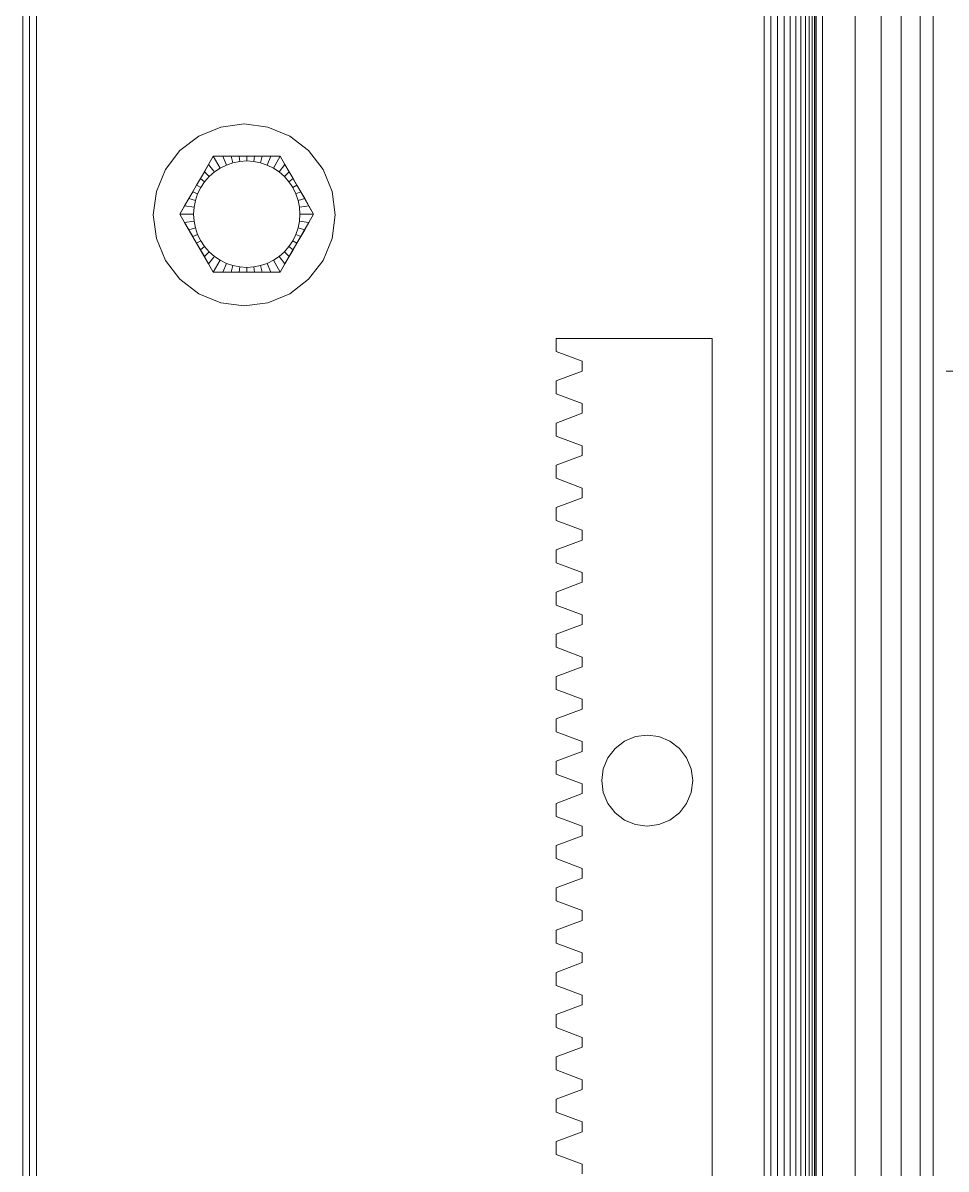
# Model space of a CAD drawing. Header units: inches. Extents: x -827 to 154, y -802 to 207.
# Drawn here: x -121.84 to -117.4, y -136.75 to -131.24 of the extents above; entities that cross this region are included whole.
import ezdxf

# ---------------------------------------------------------------- set-up
doc = ezdxf.new("R2010")
doc.units = ezdxf.units.IN
doc.header["$MEASUREMENT"] = 0
doc.layers.add('Layer0', color=7, linetype='Continuous', lineweight=9)
doc.layers.add('Shop_Sabre_RC-8_CNC_Router_skp', color=8, linetype='Continuous', lineweight=9)

# ---------------------------------------------------------------- blocks, each defined once
blk = doc.blocks.new('Shop_Sabre_RC-8_CNC_Router_skp_147-402886-Level 1')
at = {"layer": 'Layer0'}
for p, q in [((0.2187, 0.8164), (0.3243, 0.8601)), ((0.2187, 0.8164), (0.3243, 0.8601)), ((0.3243, 0.8601), (0.4375, 0.875)), ((0.3243, 0.8601), (0.4375, 0.875)), ((0.4375, 0.875), (0.5507, 0.8601)), ((0.4375, 0.875), (0.5507, 0.8601)), ((0.5507, 0.8601), (0.6562, 0.8164)), ((0.5507, 0.8601), (0.6562, 0.8164)), ((0.1281, 0.7469), (0.2187, 0.8164)), ((0.1281, 0.7469), (0.2187, 0.8164)), ((0.6562, 0.8164), (0.7469, 0.7469)), ((0.6562, 0.8164), (0.7469, 0.7469)), ((0.0586, 0.6562), (0.1281, 0.7469)), ((0.1281, 0.7469), (0.0586, 0.6562)), ((0.7469, 0.7469), (0.8164, 0.6562)), ((0.8164, 0.6562), (0.7469, 0.7469)), ((0.0149, 0.5507), (0.0586, 0.6562)), ((0.0586, 0.6562), (0.0149, 0.5507)), ((0.8164, 0.6562), (0.8601, 0.5507)), ((0.8601, 0.5507), (0.8164, 0.6562)), ((0.0149, 0.5507), (0, 0.4375)), ((0.0149, 0.5507), (0, 0.4375)), ((0.8601, 0.5507), (0.875, 0.4375)), ((0.875, 0.4375), (0.8601, 0.5507)), ((0.0149, 0.3243), (0, 0.4375)), ((0, 0.4375), (0.0149, 0.3243)), ((0.8601, 0.3243), (0.875, 0.4375)), ((0.8601, 0.3243), (0.875, 0.4375)), ((0.0149, 0.3243), (0.0586, 0.2187)), ((0.0149, 0.3243), (0.0586, 0.2187)), ((0.8164, 0.2187), (0.8601, 0.3243)), ((0.8164, 0.2187), (0.8601, 0.3243)), ((0.0586, 0.2187), (0.1281, 0.1281)), ((0.0586, 0.2187), (0.1281, 0.1281)), ((0.7469, 0.1281), (0.8164, 0.2187)), ((0.7469, 0.1281), (0.8164, 0.2187)), ((0.1281, 0.1281), (0.2187, 0.0586)), ((0.2187, 0.0586), (0.1281, 0.1281)), ((0.6562, 0.0586), (0.7469, 0.1281)), ((0.7469, 0.1281), (0.6562, 0.0586)), ((0.2187, 0.0586), (0.3243, 0.0149)), ((0.3243, 0.0149), (0.2187, 0.0586)), ((0.5507, 0.0149), (0.6562, 0.0586)), ((0.6562, 0.0586), (0.5507, 0.0149)), ((0.3243, 0.0149), (0.4375, 0)), ((0.4375, 0), (0.3243, 0.0149)), ((0.4375, 0), (0.5507, 0.0149)), ((0.5507, 0.0149), (0.4375, 0))]:
    blk.add_line(p, q, dxfattribs=at)
blk = doc.blocks.new('Shop_Sabre_RC-8_CNC_Router_skp_146-402885-Level 1')
at = {"layer": 'Layer0'}
for p, q in [((56.0642, -0.4644), (56.1796, -0.2646)), ((56.1796, -0.2646), (56.0642, -0.4644)), ((56.1592, -0.2998), (56.1796, -0.2646)), ((56.1796, -0.2646), (56.1592, -0.2998)), ((56.1796, -0.2646), (56.2023, -0.2252)), ((56.2023, -0.2252), (56.1796, -0.2646)), ((56.2074, -0.3008), (56.1796, -0.2646)), ((56.1796, -0.2646), (56.2074, -0.3008)), ((56.2023, -0.2252), (56.5216, -0.2252)), ((56.5216, -0.2252), (56.2023, -0.2252)), ((56.2478, -0.2252), (56.2023, -0.2252)), ((56.2353, -0.2822), (56.2023, -0.2252)), ((56.2023, -0.2252), (56.2353, -0.2822)), ((56.2023, -0.2252), (56.2478, -0.2252)), ((56.2353, -0.2822), (56.2653, -0.2674)), ((56.2653, -0.2674), (56.2353, -0.2822)), ((56.2885, -0.2252), (56.2478, -0.2252)), ((56.2478, -0.2252), (56.2653, -0.2674)), ((56.2478, -0.2252), (56.2885, -0.2252)), ((56.2653, -0.2674), (56.2478, -0.2252)), ((56.2653, -0.2674), (56.297, -0.2567)), ((56.297, -0.2567), (56.2653, -0.2674)), ((56.3265, -0.2252), (56.2885, -0.2252)), ((56.297, -0.2567), (56.2885, -0.2252)), ((56.2885, -0.2252), (56.297, -0.2567)), ((56.2885, -0.2252), (56.3265, -0.2252)), ((56.297, -0.2567), (56.3298, -0.2501)), ((56.3298, -0.2501), (56.297, -0.2567)), ((56.297, -0.2567), (56.3298, -0.2501)), ((56.297, -0.2567), (56.3298, -0.2501)), ((56.297, -0.2567), (56.3298, -0.2501)), ((56.3298, -0.2501), (56.297, -0.2567)), ((56.3632, -0.2252), (56.3265, -0.2252)), ((56.3265, -0.2252), (56.3298, -0.2501)), ((56.3265, -0.2252), (56.3632, -0.2252)), ((56.3298, -0.2501), (56.3265, -0.2252)), ((56.3298, -0.2501), (56.3632, -0.248)), ((56.3632, -0.248), (56.3298, -0.2501)), ((56.3298, -0.2501), (56.3632, -0.248)), ((56.3298, -0.2501), (56.3632, -0.248)), ((56.3298, -0.2501), (56.3632, -0.248)), ((56.3632, -0.248), (56.3298, -0.2501)), ((56.3998, -0.2252), (56.3632, -0.2252)), ((56.3632, -0.248), (56.3632, -0.2252)), ((56.3998, -0.2252), (56.3632, -0.2252)), ((56.3632, -0.248), (56.3632, -0.2252)), ((56.3632, -0.248), (56.3966, -0.2501)), ((56.3966, -0.2501), (56.3632, -0.248)), ((56.3966, -0.2501), (56.3632, -0.248)), ((56.3632, -0.248), (56.3966, -0.2501)), ((56.3966, -0.2501), (56.3632, -0.248)), ((56.3632, -0.248), (56.3966, -0.2501)), ((56.3998, -0.2252), (56.3966, -0.2501)), ((56.3966, -0.2501), (56.3998, -0.2252)), ((56.3966, -0.2501), (56.4294, -0.2567)), ((56.4294, -0.2567), (56.3966, -0.2501)), ((56.4294, -0.2567), (56.3966, -0.2501)), ((56.4294, -0.2567), (56.3966, -0.2501)), ((56.4294, -0.2567), (56.3966, -0.2501)), ((56.3966, -0.2501), (56.4294, -0.2567)), ((56.4378, -0.2252), (56.3998, -0.2252)), ((56.4378, -0.2252), (56.3998, -0.2252)), ((56.4378, -0.2252), (56.4294, -0.2567)), ((56.4294, -0.2567), (56.4378, -0.2252)), ((56.4611, -0.2674), (56.4294, -0.2567)), ((56.4611, -0.2674), (56.4294, -0.2567)), ((56.4611, -0.2674), (56.4294, -0.2567)), ((56.4294, -0.2567), (56.4611, -0.2674)), ((56.4786, -0.2252), (56.4378, -0.2252)), ((56.4786, -0.2252), (56.4378, -0.2252)), ((56.4611, -0.2674), (56.4786, -0.2252)), ((56.4786, -0.2252), (56.4611, -0.2674)), ((56.4911, -0.2822), (56.4611, -0.2674)), ((56.4611, -0.2674), (56.4911, -0.2822)), ((56.4786, -0.2252), (56.524, -0.2252)), ((56.524, -0.2252), (56.4786, -0.2252)), ((56.524, -0.2252), (56.4911, -0.2822)), ((56.4911, -0.2822), (56.524, -0.2252)), ((56.5216, -0.2973), (56.5467, -0.2646)), ((56.5467, -0.2646), (56.5216, -0.2973)), ((56.524, -0.2252), (56.5467, -0.2646)), ((56.5467, -0.2646), (56.524, -0.2252)), ((56.6621, -0.4644), (56.5467, -0.2646)), ((56.5467, -0.2646), (56.6621, -0.4644)), ((56.5467, -0.2646), (56.5671, -0.2998)), ((56.5671, -0.2998), (56.5467, -0.2646)), ((56.1403, -0.3327), (56.1592, -0.2998)), ((56.1592, -0.2998), (56.1403, -0.3327)), ((56.1592, -0.2998), (56.1823, -0.3229)), ((56.1823, -0.3229), (56.1592, -0.2998)), ((56.1602, -0.348), (56.1823, -0.3229)), ((56.1823, -0.3229), (56.1602, -0.348)), ((56.1823, -0.3229), (56.2074, -0.3008)), ((56.2074, -0.3008), (56.1823, -0.3229)), ((56.2074, -0.3008), (56.2353, -0.2822)), ((56.2353, -0.2822), (56.2074, -0.3008)), ((56.5189, -0.3008), (56.4911, -0.2822)), ((56.4911, -0.2822), (56.5189, -0.3008)), ((56.544, -0.3229), (56.5189, -0.3008)), ((56.5189, -0.3008), (56.544, -0.3229)), ((56.544, -0.3229), (56.5671, -0.2998)), ((56.5671, -0.2998), (56.544, -0.3229)), ((56.5661, -0.348), (56.544, -0.3229)), ((56.544, -0.3229), (56.5661, -0.348)), ((56.5861, -0.3327), (56.5671, -0.2998)), ((56.5671, -0.2998), (56.5861, -0.3327)), ((56.1036, -0.3962), (56.1219, -0.3645)), ((56.1036, -0.3962), (56.1219, -0.3645)), ((56.1219, -0.3645), (56.1403, -0.3327)), ((56.1403, -0.3327), (56.1219, -0.3645)), ((56.1219, -0.3645), (56.1416, -0.3759)), ((56.1416, -0.3759), (56.1219, -0.3645)), ((56.1268, -0.4059), (56.1416, -0.3759)), ((56.1416, -0.3759), (56.1268, -0.4059)), ((56.1403, -0.3327), (56.1602, -0.348)), ((56.1602, -0.348), (56.1403, -0.3327)), ((56.1416, -0.3759), (56.1602, -0.348)), ((56.1602, -0.348), (56.1416, -0.3759)), ((56.5861, -0.3327), (56.5661, -0.348)), ((56.5661, -0.348), (56.5861, -0.3327)), ((56.5847, -0.3759), (56.5661, -0.348)), ((56.5661, -0.348), (56.5847, -0.3759)), ((56.6044, -0.3645), (56.5847, -0.3759)), ((56.5847, -0.3759), (56.6044, -0.3645)), ((56.5995, -0.4059), (56.5847, -0.3759)), ((56.5847, -0.3759), (56.5995, -0.4059)), ((56.5861, -0.3327), (56.6044, -0.3645)), ((56.6044, -0.3645), (56.5861, -0.3327)), ((56.6227, -0.3962), (56.6044, -0.3645)), ((56.6227, -0.3962), (56.6044, -0.3645)), ((56.0642, -0.4644), (56.0846, -0.4291)), ((56.0642, -0.4644), (56.0846, -0.4291)), ((56.0846, -0.4291), (56.1036, -0.3962)), ((56.0846, -0.4291), (56.1036, -0.3962)), ((56.1161, -0.4376), (56.0846, -0.4291)), ((56.0846, -0.4291), (56.1161, -0.4376)), ((56.1036, -0.3962), (56.1268, -0.4059)), ((56.1268, -0.4059), (56.1036, -0.3962)), ((56.1096, -0.4704), (56.1161, -0.4376)), ((56.1161, -0.4376), (56.1096, -0.4704)), ((56.1161, -0.4376), (56.1268, -0.4059)), ((56.1268, -0.4059), (56.1161, -0.4376)), ((56.5995, -0.4059), (56.6227, -0.3962)), ((56.6227, -0.3962), (56.5995, -0.4059)), ((56.6103, -0.4376), (56.5995, -0.4059)), ((56.5995, -0.4059), (56.6103, -0.4376)), ((56.6103, -0.4376), (56.6417, -0.4291)), ((56.6417, -0.4291), (56.6103, -0.4376)), ((56.6168, -0.4704), (56.6103, -0.4376)), ((56.6103, -0.4376), (56.6168, -0.4704)), ((56.6417, -0.4291), (56.6227, -0.3962)), ((56.6417, -0.4291), (56.6227, -0.3962)), ((56.6621, -0.4644), (56.6417, -0.4291)), ((56.6621, -0.4644), (56.6417, -0.4291)), ((56.0642, -0.4644), (56.0415, -0.5038)), ((56.0415, -0.5038), (56.0642, -0.4644)), ((56.0642, -0.4644), (56.1096, -0.4704)), ((56.0642, -0.4644), (56.1096, -0.4704)), ((56.1074, -0.5038), (56.1096, -0.4704)), ((56.1074, -0.5038), (56.1096, -0.4704)), ((56.6621, -0.4644), (56.6168, -0.4704)), ((56.6621, -0.4644), (56.6168, -0.4704)), ((56.619, -0.5038), (56.6168, -0.4704)), ((56.619, -0.5038), (56.6168, -0.4704)), ((56.6848, -0.5038), (56.6621, -0.4644)), ((56.6621, -0.4644), (56.6848, -0.5038)), ((56.1796, -0.743), (56.0415, -0.5038)), ((56.0415, -0.5038), (56.0642, -0.5431)), ((56.0415, -0.5038), (56.1074, -0.5038)), ((56.1074, -0.5038), (56.0415, -0.5038)), ((56.0415, -0.5038), (56.1796, -0.743)), ((56.0415, -0.5038), (56.0642, -0.5431)), ((56.1096, -0.5372), (56.0642, -0.5431)), ((56.0642, -0.5431), (56.1096, -0.5372)), ((56.0642, -0.5431), (56.0846, -0.5784)), ((56.0642, -0.5431), (56.0846, -0.5784)), ((56.1096, -0.5372), (56.1074, -0.5038)), ((56.1096, -0.5372), (56.1074, -0.5038)), ((56.1161, -0.57), (56.1096, -0.5372)), ((56.1161, -0.57), (56.1096, -0.5372)), ((56.5467, -0.743), (56.6848, -0.5038)), ((56.6848, -0.5038), (56.5467, -0.743)), ((56.6103, -0.57), (56.6168, -0.5372)), ((56.6103, -0.57), (56.6168, -0.5372)), ((56.6168, -0.5372), (56.619, -0.5038)), ((56.6168, -0.5372), (56.619, -0.5038)), ((56.6621, -0.5431), (56.6168, -0.5372)), ((56.6168, -0.5372), (56.6621, -0.5431)), ((56.619, -0.5038), (56.6848, -0.5038)), ((56.6848, -0.5038), (56.619, -0.5038)), ((56.6621, -0.5431), (56.6417, -0.5784)), ((56.6621, -0.5431), (56.6417, -0.5784)), ((56.6848, -0.5038), (56.6621, -0.5431)), ((56.6848, -0.5038), (56.6621, -0.5431)), ((56.1161, -0.57), (56.0846, -0.5784)), ((56.0846, -0.5784), (56.1161, -0.57)), ((56.0846, -0.5784), (56.1036, -0.6113)), ((56.0846, -0.5784), (56.1036, -0.6113)), ((56.1036, -0.6113), (56.1268, -0.6017)), ((56.1268, -0.6017), (56.1036, -0.6113)), ((56.1268, -0.6017), (56.1161, -0.57)), ((56.1268, -0.6017), (56.1161, -0.57)), ((56.1416, -0.6317), (56.1268, -0.6017)), ((56.1416, -0.6317), (56.1268, -0.6017)), ((56.5847, -0.6317), (56.5995, -0.6017)), ((56.5847, -0.6317), (56.5995, -0.6017)), ((56.5995, -0.6017), (56.6103, -0.57)), ((56.5995, -0.6017), (56.6103, -0.57)), ((56.6227, -0.6113), (56.5995, -0.6017)), ((56.5995, -0.6017), (56.6227, -0.6113)), ((56.6103, -0.57), (56.6417, -0.5784)), ((56.6417, -0.5784), (56.6103, -0.57)), ((56.6417, -0.5784), (56.6227, -0.6113)), ((56.6417, -0.5784), (56.6227, -0.6113)), ((56.1036, -0.6113), (56.1219, -0.643)), ((56.1036, -0.6113), (56.1219, -0.643)), ((56.1219, -0.643), (56.1416, -0.6317)), ((56.1416, -0.6317), (56.1219, -0.643)), ((56.1219, -0.643), (56.1403, -0.6748)), ((56.1403, -0.6748), (56.1219, -0.643)), ((56.1403, -0.6748), (56.1602, -0.6595)), ((56.1602, -0.6595), (56.1403, -0.6748)), ((56.1478, -0.6409), (56.1416, -0.6317)), ((56.1478, -0.6409), (56.1416, -0.6317)), ((56.1602, -0.6595), (56.1478, -0.6409)), ((56.1602, -0.6595), (56.1478, -0.6409)), ((56.1823, -0.6846), (56.1602, -0.6595)), ((56.1823, -0.6846), (56.1602, -0.6595)), ((56.544, -0.6846), (56.5661, -0.6595)), ((56.544, -0.6846), (56.5661, -0.6595)), ((56.5661, -0.6595), (56.5847, -0.6317)), ((56.5661, -0.6595), (56.5847, -0.6317)), ((56.5861, -0.6748), (56.5661, -0.6595)), ((56.5661, -0.6595), (56.5861, -0.6748)), ((56.6044, -0.643), (56.5847, -0.6317)), ((56.5847, -0.6317), (56.6044, -0.643)), ((56.5861, -0.6748), (56.6044, -0.643)), ((56.6044, -0.643), (56.5861, -0.6748)), ((56.6227, -0.6113), (56.6044, -0.643)), ((56.6227, -0.6113), (56.6044, -0.643)), ((56.1403, -0.6748), (56.1592, -0.7077)), ((56.1592, -0.7077), (56.1403, -0.6748)), ((56.1592, -0.7077), (56.1823, -0.6846)), ((56.1823, -0.6846), (56.1592, -0.7077)), ((56.1592, -0.7077), (56.1796, -0.743)), ((56.1796, -0.743), (56.1592, -0.7077)), ((56.2074, -0.7067), (56.1796, -0.743)), ((56.1796, -0.743), (56.2074, -0.7067)), ((56.2074, -0.7067), (56.1823, -0.6846)), ((56.2074, -0.7067), (56.1823, -0.6846)), ((56.2353, -0.7253), (56.2074, -0.7067)), ((56.2353, -0.7253), (56.2074, -0.7067)), ((56.4911, -0.7253), (56.5189, -0.7067)), ((56.4911, -0.7253), (56.5189, -0.7067)), ((56.5189, -0.7067), (56.544, -0.6846)), ((56.5189, -0.7067), (56.544, -0.6846)), ((56.5216, -0.7102), (56.5467, -0.743)), ((56.5467, -0.743), (56.5216, -0.7102)), ((56.5671, -0.7077), (56.544, -0.6846)), ((56.544, -0.6846), (56.5671, -0.7077)), ((56.5467, -0.743), (56.5671, -0.7077)), ((56.5671, -0.7077), (56.5467, -0.743)), ((56.5671, -0.7077), (56.5861, -0.6748)), ((56.5861, -0.6748), (56.5671, -0.7077)), ((56.1796, -0.743), (56.2023, -0.7823)), ((56.2023, -0.7823), (56.1796, -0.743)), ((56.2353, -0.7253), (56.2023, -0.7823)), ((56.2353, -0.7253), (56.2023, -0.7823)), ((56.2653, -0.7401), (56.2353, -0.7253)), ((56.2353, -0.7253), (56.2653, -0.7401)), ((56.2478, -0.7823), (56.2653, -0.7401)), ((56.2478, -0.7823), (56.2653, -0.7401)), ((56.2653, -0.7401), (56.297, -0.7508)), ((56.297, -0.7508), (56.2653, -0.7401)), ((56.297, -0.7508), (56.2653, -0.7401)), ((56.297, -0.7508), (56.2653, -0.7401)), ((56.297, -0.7508), (56.2885, -0.7823)), ((56.297, -0.7508), (56.2885, -0.7823)), ((56.297, -0.7508), (56.3298, -0.7574)), ((56.3298, -0.7574), (56.297, -0.7508)), ((56.3298, -0.7574), (56.297, -0.7508)), ((56.3298, -0.7574), (56.297, -0.7508)), ((56.3298, -0.7574), (56.297, -0.7508)), ((56.297, -0.7508), (56.3298, -0.7574)), ((56.3265, -0.7823), (56.3298, -0.7574)), ((56.3265, -0.7823), (56.3298, -0.7574)), ((56.3298, -0.7574), (56.3632, -0.7596)), ((56.3632, -0.7596), (56.3298, -0.7574)), ((56.3298, -0.7574), (56.3632, -0.7596)), ((56.3298, -0.7574), (56.3632, -0.7596)), ((56.3298, -0.7574), (56.3632, -0.7596)), ((56.3632, -0.7596), (56.3298, -0.7574)), ((56.3632, -0.7596), (56.3966, -0.7574)), ((56.3966, -0.7574), (56.3632, -0.7596)), ((56.3966, -0.7574), (56.3632, -0.7596)), ((56.3632, -0.7596), (56.3966, -0.7574)), ((56.3966, -0.7574), (56.3632, -0.7596)), ((56.3966, -0.7574), (56.3632, -0.7596)), ((56.3632, -0.7596), (56.3632, -0.7823)), ((56.3632, -0.7823), (56.3632, -0.7596)), ((56.3966, -0.7574), (56.4294, -0.7508)), ((56.4294, -0.7508), (56.3966, -0.7574)), ((56.3966, -0.7574), (56.4294, -0.7508)), ((56.4294, -0.7508), (56.3966, -0.7574)), ((56.3966, -0.7574), (56.4294, -0.7508)), ((56.4294, -0.7508), (56.3966, -0.7574)), ((56.3966, -0.7574), (56.3998, -0.7823)), ((56.3998, -0.7823), (56.3966, -0.7574)), ((56.4294, -0.7508), (56.4611, -0.7401)), ((56.4294, -0.7508), (56.4611, -0.7401)), ((56.4294, -0.7508), (56.4378, -0.7823)), ((56.4294, -0.7508), (56.4378, -0.7823)), ((56.4611, -0.7401), (56.4911, -0.7253)), ((56.4611, -0.7401), (56.4911, -0.7253)), ((56.4611, -0.7401), (56.4786, -0.7823)), ((56.4786, -0.7823), (56.4611, -0.7401)), ((56.4911, -0.7253), (56.524, -0.7823)), ((56.524, -0.7823), (56.4911, -0.7253)), ((56.524, -0.7823), (56.5467, -0.743)), ((56.5467, -0.743), (56.524, -0.7823)), ((56.2478, -0.7823), (56.2023, -0.7823)), ((56.2478, -0.7823), (56.2023, -0.7823)), ((56.2478, -0.7823), (56.5216, -0.7823)), ((56.2478, -0.7823), (56.2885, -0.7823)), ((56.5216, -0.7823), (56.2478, -0.7823)), ((56.2885, -0.7823), (56.2478, -0.7823)), ((56.3265, -0.7823), (56.2885, -0.7823)), ((56.3265, -0.7823), (56.2885, -0.7823)), ((56.3265, -0.7823), (56.3632, -0.7823)), ((56.3632, -0.7823), (56.3265, -0.7823)), ((56.3632, -0.7823), (56.3998, -0.7823)), ((56.3998, -0.7823), (56.3632, -0.7823)), ((56.4378, -0.7823), (56.3998, -0.7823)), ((56.3998, -0.7823), (56.4378, -0.7823)), ((56.4786, -0.7823), (56.4378, -0.7823)), ((56.4786, -0.7823), (56.4378, -0.7823)), ((56.4786, -0.7823), (56.524, -0.7823)), ((56.524, -0.7823), (56.4786, -0.7823))]:
    blk.add_line(p, q, dxfattribs=at)
blk = doc.blocks.new('Shop_Sabre_RC-8_CNC_Router_skp_155-402894-Level 1')
at = {"rotation": 89.99999999997225}
blk.add_blockref('Shop_Sabre_RC-8_CNC_Router_skp_147-402886-Level 1', (56.8125, -0.9375), dxfattribs=at)
blk.add_blockref('Shop_Sabre_RC-8_CNC_Router_skp_146-402885-Level 1', (0, 0))
blk = doc.blocks.new('Shop_Sabre_RC-8_CNC_Router_skp_135-402874-Level 1')
at = {"layer": 'Layer0'}
blk.add_line((0.25, 0.25), (53, 0.25), dxfattribs=at)
blk = doc.blocks.new('Shop_Sabre_RC-8_CNC_Router_skp_125-402864-Level 1')
at = {"layer": 'Layer0'}
for p, q in [((74.0487, 0.5625), (108.9062, 0.5625)), ((74.0487, 0.5625), (108.9062, 0.5625)), ((108.9062, 0.5), (74.0487, 0.5)), ((74.0487, 0.5), (108.9062, 0.5)), ((74.0487, 0.4091), (108.9062, 0.4091)), ((74.0487, 0.4091), (108.9062, 0.4091)), ((108.9062, 0.3125), (72.1737, 0.3125)), ((108.9062, 0.3125), (72.1737, 0.3125)), ((72.1737, 0.1875), (108.9062, 0.1875)), ((72.1737, 0.1875), (108.9062, 0.1875)), ((108.9062, 0.0312), (72.1737, 0.0312)), ((72.1737, 0.0312), (108.9062, 0.0312))]:
    blk.add_line(p, q, dxfattribs=at)
blk = doc.blocks.new('Shop_Sabre_RC-8_CNC_Router_skp_110-402849-Level 1')
at = {"layer": 'Layer0'}
for p, q in [((54.125, 0.0937), (54.125, 31.2951)), ((54.125, 31.2951), (54.125, 0.0937)), ((54.75, 4.1094), (54.75, 4.0625)), ((54.75, 4.1094), (54.75, 4.0625)), ((54.875, 4.0156), (54.75, 4.0625)), ((54.875, 4.0156), (54.75, 4.0625)), ((54.875, 4.0156), (54.875, 3.9531)), ((54.875, 4.0156), (54.875, 3.9531)), ((54.75, 3.9062), (54.875, 3.9531)), ((54.75, 3.9062), (54.875, 3.9531)), ((54.75, 3.9062), (54.75, 3.8594)), ((54.75, 3.9062), (54.75, 3.8594)), ((54.875, 3.8125), (54.75, 3.8594)), ((54.875, 3.8125), (54.75, 3.8594)), ((54.875, 3.8125), (54.875, 3.75)), ((54.875, 3.8125), (54.875, 3.75)), ((54.75, 3.7031), (54.875, 3.75)), ((54.75, 3.7031), (54.875, 3.75)), ((54.75, 3.7031), (54.75, 3.6562)), ((54.75, 3.7031), (54.75, 3.6562)), ((54.875, 3.6094), (54.75, 3.6562)), ((54.875, 3.6094), (54.75, 3.6562)), ((54.875, 3.6094), (54.875, 3.5469)), ((54.875, 3.6094), (54.875, 3.5469)), ((54.75, 3.5), (54.875, 3.5469)), ((54.75, 3.5), (54.875, 3.5469)), ((54.75, 3.5), (54.75, 3.4531)), ((54.75, 3.5), (54.75, 3.4531)), ((54.875, 3.4062), (54.75, 3.4531)), ((54.875, 3.4062), (54.75, 3.4531)), ((54.875, 3.4062), (54.875, 3.3437)), ((54.875, 3.4062), (54.875, 3.3437)), ((54.75, 3.2969), (54.875, 3.3437)), ((54.75, 3.2969), (54.875, 3.3437)), ((54.75, 3.2969), (54.75, 3.25)), ((54.75, 3.2969), (54.75, 3.25)), ((54.875, 3.2031), (54.75, 3.25)), ((54.875, 3.2031), (54.75, 3.25)), ((54.875, 3.2031), (54.875, 3.1406)), ((54.875, 3.2031), (54.875, 3.1406)), ((54.75, 3.0937), (54.875, 3.1406)), ((54.75, 3.0937), (54.875, 3.1406)), ((54.75, 3.0937), (54.75, 3.0469)), ((54.75, 3.0937), (54.75, 3.0469)), ((54.875, 3), (54.75, 3.0469)), ((54.875, 3), (54.75, 3.0469)), ((54.875, 3), (54.875, 2.9375)), ((54.875, 3), (54.875, 2.9375)), ((54.75, 2.8906), (54.875, 2.9375)), ((54.75, 2.8906), (54.875, 2.9375)), ((54.75, 2.8906), (54.75, 2.8437)), ((54.75, 2.8906), (54.75, 2.8437)), ((54.875, 2.7969), (54.75, 2.8437)), ((54.875, 2.7969), (54.75, 2.8437)), ((54.875, 2.7969), (54.875, 2.7344)), ((54.875, 2.7969), (54.875, 2.7344)), ((54.75, 2.6875), (54.875, 2.7344)), ((54.75, 2.6875), (54.875, 2.7344)), ((54.75, 2.6875), (54.75, 2.6406)), ((54.75, 2.6875), (54.75, 2.6406)), ((54.875, 2.5937), (54.75, 2.6406)), ((54.875, 2.5937), (54.75, 2.6406)), ((54.875, 2.5937), (54.875, 2.5312)), ((54.875, 2.5937), (54.875, 2.5312)), ((54.75, 2.4844), (54.875, 2.5312)), ((54.75, 2.4844), (54.875, 2.5312)), ((54.75, 2.4844), (54.75, 2.4375)), ((54.75, 2.4844), (54.75, 2.4375)), ((54.3281, 2.4082), (54.3809, 2.43)), ((54.3281, 2.4082), (54.3809, 2.43)), ((54.3809, 2.43), (54.4375, 2.4375)), ((54.3809, 2.43), (54.4375, 2.4375)), ((54.4375, 2.4375), (54.4941, 2.43)), ((54.4375, 2.4375), (54.4941, 2.43)), ((54.4941, 2.43), (54.5469, 2.4082)), ((54.4941, 2.43), (54.5469, 2.4082)), ((54.875, 2.3906), (54.75, 2.4375)), ((54.875, 2.3906), (54.75, 2.4375)), ((54.2481, 2.3281), (54.2828, 2.3734)), ((54.2481, 2.3281), (54.2828, 2.3734)), ((54.2828, 2.3734), (54.3281, 2.4082)), ((54.2828, 2.3734), (54.3281, 2.4082)), ((54.5469, 2.4082), (54.5922, 2.3734)), ((54.5469, 2.4082), (54.5922, 2.3734)), ((54.5922, 2.3734), (54.6269, 2.3281)), ((54.5922, 2.3734), (54.6269, 2.3281)), ((54.875, 2.3906), (54.875, 2.3281)), ((54.875, 2.3906), (54.875, 2.3281)), ((54.2262, 2.2754), (54.2481, 2.3281)), ((54.2262, 2.2754), (54.2481, 2.3281)), ((54.6269, 2.3281), (54.6488, 2.2754)), ((54.6269, 2.3281), (54.6488, 2.2754)), ((54.75, 2.2812), (54.875, 2.3281)), ((54.75, 2.2812), (54.875, 2.3281)), ((54.2187, 2.2187), (54.2262, 2.2754)), ((54.2262, 2.2754), (54.2187, 2.2187)), ((54.6562, 2.2187), (54.6488, 2.2754)), ((54.6488, 2.2754), (54.6562, 2.2187)), ((54.75, 2.2812), (54.75, 2.2344)), ((54.75, 2.2812), (54.75, 2.2344)), ((54.2262, 2.1621), (54.2187, 2.2187)), ((54.2262, 2.1621), (54.2187, 2.2187)), ((54.6562, 2.2187), (54.6488, 2.1621)), ((54.6488, 2.1621), (54.6562, 2.2187)), ((54.875, 2.1875), (54.75, 2.2344)), ((54.875, 2.1875), (54.75, 2.2344)), ((54.2262, 2.1621), (54.2481, 2.1094)), ((54.2262, 2.1621), (54.2481, 2.1094)), ((54.6269, 2.1094), (54.6488, 2.1621)), ((54.6269, 2.1094), (54.6488, 2.1621)), ((54.875, 2.1875), (54.875, 2.125)), ((54.875, 2.1875), (54.875, 2.125)), ((54.2481, 2.1094), (54.2828, 2.0641)), ((54.2481, 2.1094), (54.2828, 2.0641)), ((54.5922, 2.0641), (54.6269, 2.1094)), ((54.5922, 2.0641), (54.6269, 2.1094)), ((54.75, 2.0781), (54.875, 2.125)), ((54.75, 2.0781), (54.875, 2.125)), ((54.2828, 2.0641), (54.3281, 2.0293)), ((54.2828, 2.0641), (54.3281, 2.0293)), ((54.5469, 2.0293), (54.5922, 2.0641)), ((54.5469, 2.0293), (54.5922, 2.0641)), ((54.75, 2.0781), (54.75, 2.0312)), ((54.75, 2.0781), (54.75, 2.0312)), ((54.3281, 2.0293), (54.3809, 2.0075)), ((54.3281, 2.0293), (54.3809, 2.0075)), ((54.3809, 2.0075), (54.4375, 2)), ((54.3809, 2.0075), (54.4375, 2)), ((54.4375, 2), (54.4941, 2.0075)), ((54.4375, 2), (54.4941, 2.0075)), ((54.4941, 2.0075), (54.5469, 2.0293)), ((54.4941, 2.0075), (54.5469, 2.0293)), ((54.875, 1.9844), (54.75, 2.0312)), ((54.875, 1.9844), (54.75, 2.0312)), ((54.875, 1.9844), (54.875, 1.9219)), ((54.875, 1.9844), (54.875, 1.9219)), ((54.75, 1.875), (54.875, 1.9219)), ((54.75, 1.875), (54.875, 1.9219)), ((54.75, 1.875), (54.75, 1.8281)), ((54.75, 1.875), (54.75, 1.8281)), ((54.875, 1.7812), (54.75, 1.8281)), ((54.875, 1.7812), (54.75, 1.8281)), ((54.875, 1.7812), (54.875, 1.7187)), ((54.875, 1.7812), (54.875, 1.7187)), ((54.75, 1.6719), (54.875, 1.7187)), ((54.75, 1.6719), (54.875, 1.7187)), ((54.75, 1.6719), (54.75, 1.625)), ((54.75, 1.6719), (54.75, 1.625)), ((54.875, 1.5781), (54.75, 1.625)), ((54.875, 1.5781), (54.75, 1.625)), ((54.875, 1.5781), (54.875, 1.5156)), ((54.875, 1.5781), (54.875, 1.5156)), ((54.75, 1.4687), (54.875, 1.5156)), ((54.75, 1.4687), (54.875, 1.5156)), ((54.75, 1.4687), (54.75, 1.4219)), ((54.75, 1.4687), (54.75, 1.4219)), ((54.875, 1.375), (54.75, 1.4219)), ((54.875, 1.375), (54.75, 1.4219)), ((54.875, 1.375), (54.875, 1.3125)), ((54.875, 1.375), (54.875, 1.3125)), ((54.75, 1.2656), (54.875, 1.3125)), ((54.75, 1.2656), (54.875, 1.3125)), ((54.75, 1.2656), (54.75, 1.2187)), ((54.75, 1.2656), (54.75, 1.2187)), ((54.875, 1.1719), (54.75, 1.2187)), ((54.875, 1.1719), (54.75, 1.2187)), ((54.875, 1.1719), (54.875, 1.1094)), ((54.875, 1.1719), (54.875, 1.1094)), ((54.75, 1.0625), (54.875, 1.1094)), ((54.75, 1.0625), (54.875, 1.1094)), ((54.75, 1.0625), (54.75, 1.0156)), ((54.75, 1.0625), (54.75, 1.0156)), ((54.875, 0.9687), (54.75, 1.0156)), ((54.875, 0.9687), (54.75, 1.0156)), ((54.875, 0.9687), (54.875, 0.9062)), ((54.875, 0.9687), (54.875, 0.9062)), ((54.75, 0.8594), (54.875, 0.9062)), ((54.75, 0.8594), (54.875, 0.9062)), ((54.75, 0.8594), (54.75, 0.8125)), ((54.75, 0.8594), (54.75, 0.8125)), ((54.875, 0.7656), (54.75, 0.8125)), ((54.875, 0.7656), (54.75, 0.8125)), ((54.875, 0.7656), (54.875, 0.7031)), ((54.875, 0.7656), (54.875, 0.7031)), ((54.75, 0.6562), (54.875, 0.7031)), ((54.75, 0.6562), (54.875, 0.7031)), ((54.75, 0.6562), (54.75, 0.6094)), ((54.75, 0.6562), (54.75, 0.6094)), ((54.875, 0.5625), (54.75, 0.6094)), ((54.875, 0.5625), (54.75, 0.6094)), ((54.875, 0.5625), (54.875, 0.5)), ((54.875, 0.5625), (54.875, 0.5)), ((54.75, 0.4531), (54.875, 0.5)), ((54.75, 0.4531), (54.875, 0.5)), ((54.75, 0.4531), (54.75, 0.4062)), ((54.75, 0.4531), (54.75, 0.4062)), ((54.875, 0.3594), (54.75, 0.4062)), ((54.875, 0.3594), (54.75, 0.4062)), ((54.875, 0.3594), (54.875, 0.2969)), ((54.875, 0.3594), (54.875, 0.2969)), ((54.75, 0.25), (54.875, 0.2969)), ((54.75, 0.25), (54.875, 0.2969)), ((54.75, 0.25), (54.75, 0.2031)), ((54.75, 0.25), (54.75, 0.2031)), ((54.875, 0.1562), (54.75, 0.2031)), ((54.75, 0.2031), (54.875, 0.1562)), ((54.875, 0.1562), (54.875, 0.0937)), ((54.875, 0.0937), (54.875, 0.1562)), ((54.125, 0.0937), (54.875, 0.0937)), ((54.125, 0.0937), (54.875, 0.0937))]:
    blk.add_line(p, q, dxfattribs=at)
blk = doc.blocks.new('Shop_Sabre_RC-8_CNC_Router_skp_37-402776-Level 1')
at = {"layer": 'Layer0'}
for p, q in [((3.75, 37.9201), (3.75, 0.375)), ((3.75, 0.375), (3.75, 37.9201)), ((3.7826, 37.9201), (3.7826, 0.375)), ((3.7826, 0.375), (3.7826, 37.9201)), ((3.8147, 0.375), (3.8147, 37.9201)), ((3.8147, 37.9201), (3.8147, 0.375)), ((0, 0.375), (0, 37.2951)), ((0, 37.2951), (0, 0.375)), ((0.0021, 0.375), (0.0021, 37.2951)), ((0.0021, 37.2951), (0.0021, 0.375)), ((0.0085, 37.2951), (0.0085, 0.375)), ((0.0085, 0.375), (0.0085, 37.2951)), ((0.019, 0.375), (0.019, 37.2951)), ((0.019, 37.2951), (0.019, 0.375)), ((0.0335, 0.375), (0.0335, 37.2951)), ((0.0335, 37.2951), (0.0335, 0.375)), ((0.0517, 0.375), (0.0517, 37.2951)), ((0.0517, 37.2951), (0.0517, 0.375)), ((0.0732, 0.375), (0.0732, 37.2951)), ((0.0732, 0.375), (0.0732, 37.2951)), ((0.0978, 0.375), (0.0978, 37.2951)), ((0.0978, 37.2951), (0.0978, 0.375)), ((0.125, 0.375), (0.125, 37.2951)), ((0.125, 37.2951), (0.125, 0.375)), ((0.1543, 37.2951), (0.1543, 0.375)), ((0.1543, 0.375), (0.1543, 37.2951)), ((0.1853, 37.2951), (0.1853, 0.375)), ((0.1853, 0.375), (0.1853, 37.2951)), ((0.2174, 37.2951), (0.2174, 0.375)), ((0.2174, 0.375), (0.2174, 37.2951)), ((0.25, 0.375), (0.25, 37.2951)), ((0.25, 37.2951), (0.25, 0.375))]:
    blk.add_line(p, q, dxfattribs=at)
blk = doc.blocks.new('Shop_Sabre_RC-8_CNC_Router_skp_35-402774-Level 1')
blk.add_blockref('Shop_Sabre_RC-8_CNC_Router_skp_37-402776-Level 1', (0, 0))
blk = doc.blocks.new('Shop_Sabre_RC-8_CNC_Router_skp_27-402766-Level 1')
blk.add_blockref('Shop_Sabre_RC-8_CNC_Router_skp_35-402774-Level 1', (7.5, 2.2188))
blk = doc.blocks.new('Shop_Sabre_RC-8_CNC_Router_skp_1-402740-Level 1')
for name, p in [('Shop_Sabre_RC-8_CNC_Router_skp_27-402766-Level 1', (46.125, -8.2188)), ('Shop_Sabre_RC-8_CNC_Router_skp_110-402849-Level 1', (0, 0)), ('Shop_Sabre_RC-8_CNC_Router_skp_135-402874-Level 1', (0, 0)), ('Shop_Sabre_RC-8_CNC_Router_skp_155-402894-Level 1', (0, 0))]:
    blk.add_blockref(name, p)
at = {"extrusion": (0, 0, -1), "zscale": -1, "rotation": 269.9999999999999}
blk.add_blockref('Shop_Sabre_RC-8_CNC_Router_skp_125-402864-Level 1', (-53.625, 103.4688), dxfattribs=at)
blk = doc.blocks.new('Shop_Sabre_RC-8_CNC_Router_skp-402726-Level 1')
blk.add_blockref('Shop_Sabre_RC-8_CNC_Router_skp_1-402740-Level 1', (0, 0))

msp = doc.modelspace()

# ---------------------------------------------------------------- block references
at = {"layer": 'Shop_Sabre_RC-8_CNC_Router_skp', "color": 7, "rotation": 180}
msp.add_blockref('Shop_Sabre_RC-8_CNC_Router_skp-402726-Level 1', (-64.395614, -132.663924), dxfattribs=at)

doc.saveas('drawing.dxf')
